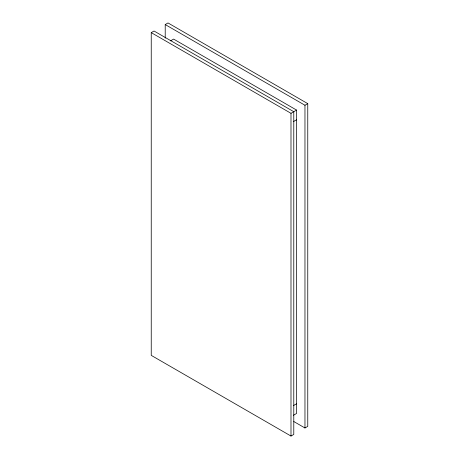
<?xml version="1.0" encoding="UTF-8"?>
<svg xmlns="http://www.w3.org/2000/svg" width="459" height="459" viewBox="0 0 459 459"><rect width="100%" height="100%" fill="white"/><g stroke="black" fill="none" stroke-linecap="round" stroke-linejoin="round"><path stroke-width="0.69" d="M151.24 32.629L154.035 31.017L293.783 111.703L293.783 434.438L290.989 436.05L151.24 355.369L151.24 32.629L290.989 113.316L296.577 110.085L296.577 413.461L293.473 415.252M165.217 38.16L165.217 24.562L168.011 22.95L307.76 103.631L307.76 426.371L304.965 427.983L293.783 421.528M170.496 40.88L173.6 39.084L296.577 110.085M165.217 24.562L304.965 105.249L307.76 103.631M293.473 121.56L296.577 119.77M293.473 405.572L296.577 403.777M304.965 105.249L304.965 427.983M290.989 113.316L290.989 436.05"/></g></svg>
